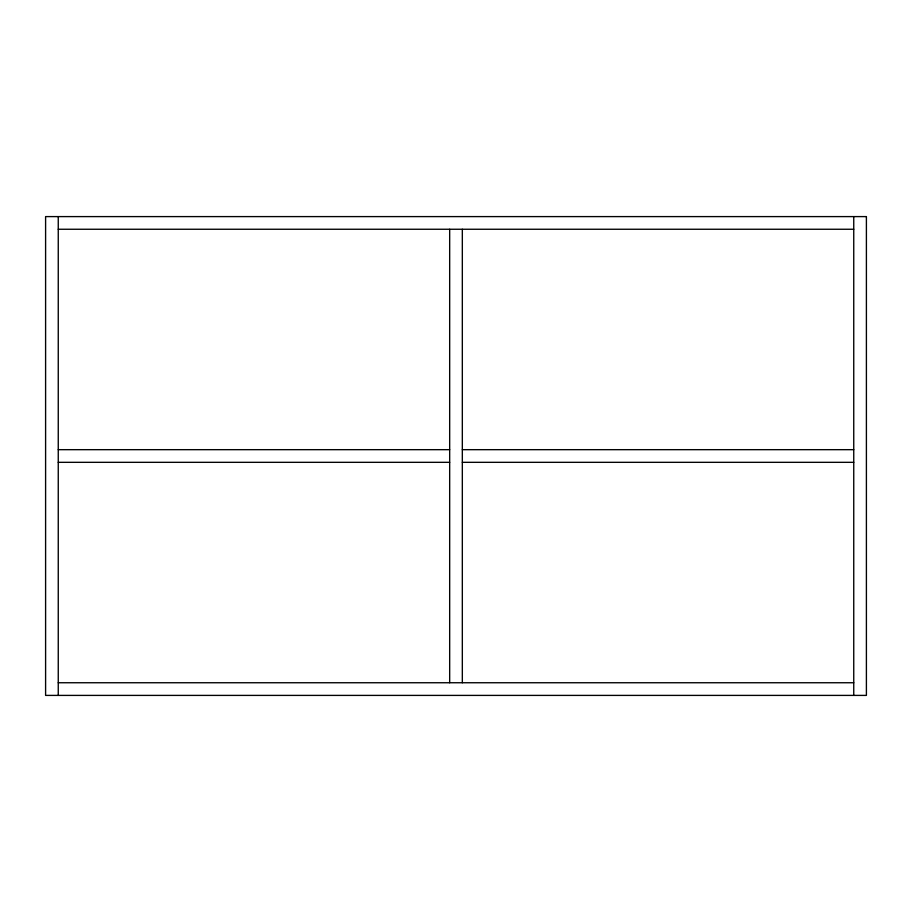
<?xml version="1.0" encoding="UTF-8"?>
<svg xmlns="http://www.w3.org/2000/svg" width="912" height="912" viewBox="0 0 912 912"><rect width="100%" height="100%" fill="white"/><g stroke="black" fill="none" stroke-linecap="round" stroke-linejoin="round"><path stroke-width="1.37" d="M58.254 229.254L853.746 229.254M58.254 449.673L449.673 449.673M462.327 449.673L853.746 449.673M58.254 462.327L449.673 462.327M462.327 462.327L853.746 462.327M58.254 682.746L853.746 682.746M853.746 216.6L853.746 695.4M462.327 229.254L462.327 682.746M449.673 229.254L449.673 682.746M58.254 216.6L58.254 695.4M866.4 216.6L45.6 216.6L45.6 695.4L866.4 695.4L866.4 216.6"/></g></svg>
